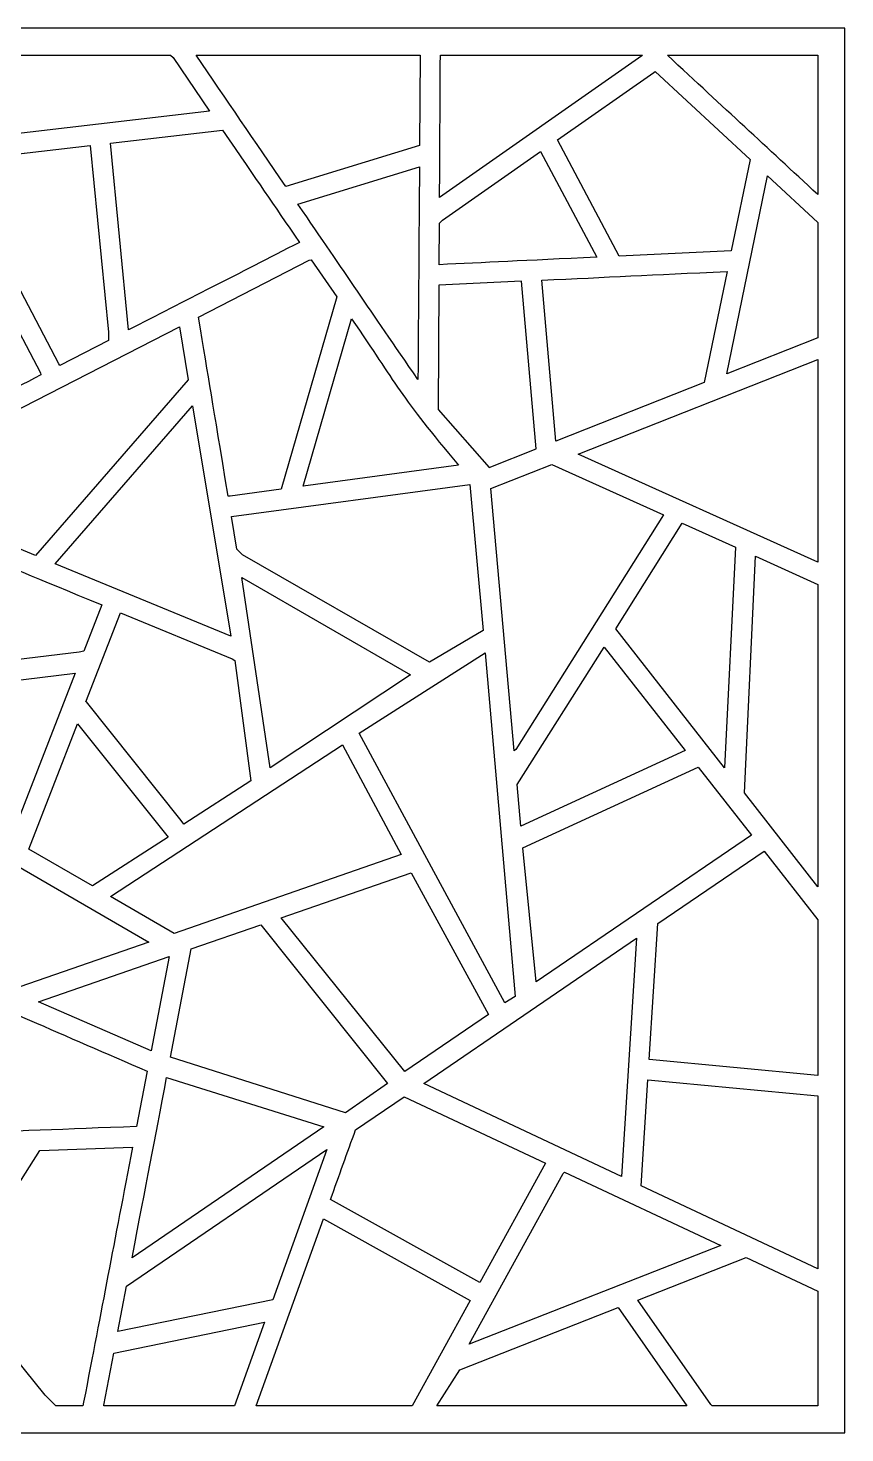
# Model space of a CAD drawing. Header units: centimetres. Extents: x 15 to 26.5, y 3.4 to 9.
# Drawn here: x 23.24 to 26.52, y 3.37 to 9 of the extents above; entities that cross this region are included whole.
import ezdxf

# ---------------------------------------------------------------- set-up
doc = ezdxf.new("R2010")
doc.units = ezdxf.units.CM
doc.header["$MEASUREMENT"] = 0
doc.layers.add('layer 1', color=7, linetype='Continuous')

msp = doc.modelspace()

# ---------------------------------------------------------------- linework, layer by layer
at = {"layer": 'layer 1', "color": 250}
for points, knots in [([(14.98934, 3.3671), (14.98934, 3.3671), (14.98934, 9.00077), (14.98934, 9.00077), (14.98934, 9.00077), (18.78218, 9.00077), (22.55751, 9.00077), (26.51524, 9.00077), (26.51524, 9.00077), (26.51524, 7.07866), (26.51524, 5.32036), (26.51524, 3.3671), (26.51524, 3.3671), (22.71781, 3.3671), (18.88124, 3.3671), (14.98934, 3.3671)], [0, 0, 0, 0, 0.2, 0.2, 0.2, 0.2, 0.4, 0.4, 0.4, 0.4, 0.6, 0.6, 0.6, 0.6, 1, 1, 1, 1]), ([(22.71653, 8.89191), (22.71653, 8.89191), (22.91056, 8.52009), (22.91056, 8.52009), (22.91056, 8.52009), (22.91056, 8.52009), (22.91056, 8.5492), (22.91056, 8.5492), (22.91056, 8.5492), (22.91056, 8.5492), (22.94902, 8.5492), (22.94902, 8.5492), (22.94902, 8.5492), (22.94902, 8.5492), (23.96703, 8.66757), (23.96703, 8.66757), (23.96703, 8.66757), (23.96703, 8.66757), (23.82011, 8.88231), (23.82011, 8.88231), (23.82011, 8.88231), (23.82011, 8.88231), (23.81051, 8.89191), (23.81051, 8.89191), (23.81051, 8.89191), (23.81051, 8.89191), (22.71653, 8.89191), (22.71653, 8.89191)], [0, 0, 0, 0, 0.125, 0.125, 0.125, 0.125, 0.25, 0.25, 0.25, 0.25, 0.375, 0.375, 0.375, 0.375, 0.5, 0.5, 0.5, 0.5, 0.625, 0.625, 0.625, 0.625, 0.75, 0.75, 0.75, 0.75, 1, 1, 1, 1]), ([(24.81094, 8.89191), (24.81094, 8.89191), (23.91247, 8.89191), (23.91247, 8.89191), (23.91247, 8.89191), (24.03596, 8.71143), (24.14517, 8.55181), (24.27285, 8.36521), (24.27285, 8.36521), (24.27285, 8.36521), (24.80914, 8.53022), (24.80914, 8.53022), (24.80914, 8.53022), (24.80914, 8.53022), (24.81094, 8.89191), (24.81094, 8.89191)], [0, 0, 0, 0, 0.2, 0.2, 0.2, 0.2, 0.4, 0.4, 0.4, 0.4, 0.6, 0.6, 0.6, 0.6, 1, 1, 1, 1]), ([(24.89256, 8.89191), (24.89108, 8.68076), (24.89069, 8.51553), (24.8893, 8.32169), (24.8893, 8.32169), (24.8893, 8.32169), (25.70087, 8.88987), (25.70087, 8.88987), (25.70087, 8.88987), (25.70087, 8.88987), (25.70291, 8.89191), (25.70291, 8.89191), (25.70291, 8.89191), (25.70291, 8.89191), (24.89256, 8.89191), (24.89256, 8.89191)], [0, 0, 0, 0, 0.2, 0.2, 0.2, 0.2, 0.4, 0.4, 0.4, 0.4, 0.6, 0.6, 0.6, 0.6, 1, 1, 1, 1]), ([(25.80322, 8.89191), (26.03321, 8.67895), (26.19922, 8.52524), (26.40637, 8.33343), (26.40637, 8.33343), (26.40637, 8.33343), (26.40637, 8.89191), (26.40637, 8.89191), (26.40637, 8.89191), (26.40637, 8.89191), (25.80322, 8.89191), (25.80322, 8.89191)], [0, 0, 0, 0, 0.25, 0.25, 0.25, 0.25, 0.5, 0.5, 0.5, 0.5, 1, 1, 1, 1]), ([(26.13525, 8.4732), (26.13525, 8.4732), (25.75399, 8.82622), (25.75399, 8.82622), (25.75399, 8.82622), (25.75399, 8.82622), (25.74817, 8.82331), (25.74817, 8.82331), (25.74817, 8.82331), (25.74817, 8.82331), (25.36182, 8.55283), (25.36182, 8.55283), (25.36182, 8.55283), (25.36182, 8.55283), (25.60971, 8.08621), (25.60971, 8.08621), (25.60971, 8.08621), (25.60971, 8.08621), (26.05961, 8.10754), (26.05961, 8.10754), (26.05961, 8.10754), (26.05961, 8.10754), (26.13525, 8.4732), (26.13525, 8.4732)], [0, 0, 0, 0, 0.1428571, 0.1428571, 0.1428571, 0.1428571, 0.2857143, 0.2857143, 0.2857143, 0.2857143, 0.4285714, 0.4285714, 0.4285714, 0.4285714, 0.5714286, 0.5714286, 0.5714286, 0.5714286, 0.7142857, 0.7142857, 0.7142857, 0.7142857, 1, 1, 1, 1]), ([(23.64193, 7.79009), (23.86697, 7.9055), (24.07961, 8.01455), (24.32703, 8.14143), (24.32703, 8.14143), (24.21708, 8.30213), (24.16428, 8.37929), (24.01913, 8.59143), (24.01913, 8.59143), (24.01913, 8.59143), (23.56944, 8.53914), (23.56944, 8.53914), (23.56944, 8.53914), (23.56944, 8.53914), (23.64193, 7.79009), (23.64193, 7.79009)], [0, 0, 0, 0, 0.2, 0.2, 0.2, 0.2, 0.4, 0.4, 0.4, 0.4, 0.6, 0.6, 0.6, 0.6, 1, 1, 1, 1]), ([(23.36544, 7.6483), (23.36544, 7.6483), (23.56076, 7.74847), (23.56076, 7.74847), (23.56076, 7.74847), (23.56076, 7.74847), (23.56076, 7.78119), (23.56076, 7.78119), (23.56076, 7.78119), (23.56076, 7.78119), (23.48832, 8.52971), (23.48832, 8.52971), (23.48832, 8.52971), (23.48832, 8.52971), (22.95873, 8.46813), (22.95873, 8.46813), (22.95873, 8.46813), (22.95873, 8.46813), (22.94005, 8.46346), (22.94005, 8.46346), (22.94005, 8.46346), (22.94005, 8.46346), (23.19009, 7.9834), (23.19009, 7.9834), (23.19009, 7.9834), (23.19009, 7.9834), (23.1948, 7.98458), (23.1948, 7.98458), (23.1948, 7.98458), (23.1948, 7.98458), (23.1948, 7.97435), (23.1948, 7.97435), (23.1948, 7.97435), (23.1948, 7.97435), (23.36169, 7.65392), (23.36169, 7.65392), (23.36169, 7.65392), (23.36169, 7.65392), (23.36544, 7.6483), (23.36544, 7.6483)], [0, 0, 0, 0, 0.0909091, 0.0909091, 0.0909091, 0.0909091, 0.1818182, 0.1818182, 0.1818182, 0.1818182, 0.2727273, 0.2727273, 0.2727273, 0.2727273, 0.3636364, 0.3636364, 0.3636364, 0.3636364, 0.4545455, 0.4545455, 0.4545455, 0.4545455, 0.5454545, 0.5454545, 0.5454545, 0.5454545, 0.6363636, 0.6363636, 0.6363636, 0.6363636, 0.7272727, 0.7272727, 0.7272727, 0.7272727, 0.8181818, 0.8181818, 0.8181818, 0.8181818, 1, 1, 1, 1]), ([(25.29443, 8.50565), (25.29443, 8.50565), (24.90055, 8.22989), (24.90055, 8.22989), (24.90055, 8.22989), (24.90055, 8.22989), (24.88856, 8.2179), (24.88856, 8.2179), (24.88856, 8.2179), (24.88856, 8.2179), (24.88738, 8.05196), (24.88738, 8.05196), (24.88738, 8.05196), (25.06895, 8.06057), (25.22963, 8.06819), (25.51953, 8.08193), (25.51953, 8.08193), (25.51953, 8.08193), (25.29443, 8.50565), (25.29443, 8.50565)], [0, 0, 0, 0, 0.1666667, 0.1666667, 0.1666667, 0.1666667, 0.3333333, 0.3333333, 0.3333333, 0.3333333, 0.5, 0.5, 0.5, 0.5, 0.6666667, 0.6666667, 0.6666667, 0.6666667, 1, 1, 1, 1]), ([(24.80853, 8.44461), (24.80853, 8.44461), (24.32113, 8.29464), (24.32113, 8.29464), (24.32113, 8.29464), (24.51455, 8.01194), (24.60479, 7.88006), (24.80243, 7.59119), (24.80243, 7.59119), (24.80448, 7.87695), (24.80651, 8.16132), (24.80853, 8.44461)], [0, 0, 0, 0, 0.25, 0.25, 0.25, 0.25, 0.5, 0.5, 0.5, 0.5, 1, 1, 1, 1]), ([(26.40637, 8.22095), (26.40637, 8.22095), (26.20522, 8.40841), (26.20522, 8.40841), (26.20522, 8.40841), (26.20522, 8.40841), (26.04107, 7.61486), (26.04107, 7.61486), (26.04107, 7.61486), (26.04107, 7.61486), (26.40637, 7.75886), (26.40637, 7.75886), (26.40637, 7.75886), (26.40637, 7.75886), (26.40637, 8.22095), (26.40637, 8.22095)], [0, 0, 0, 0, 0.2, 0.2, 0.2, 0.2, 0.4, 0.4, 0.4, 0.4, 0.6, 0.6, 0.6, 0.6, 1, 1, 1, 1]), ([(24.36626, 8.06979), (24.36626, 8.06979), (23.92224, 7.84208), (23.92224, 7.84208), (23.92224, 7.84208), (23.96566, 7.58022), (23.97698, 7.51192), (24.04135, 7.12377), (24.04135, 7.12377), (24.04135, 7.12377), (24.04897, 7.12377), (24.04897, 7.12377), (24.04897, 7.12377), (24.04897, 7.12377), (24.25429, 7.1515), (24.25429, 7.1515), (24.25429, 7.1515), (24.25429, 7.1515), (24.47673, 7.92264), (24.47673, 7.92264), (24.47673, 7.92264), (24.47673, 7.92264), (24.37461, 8.07188), (24.37461, 8.07188), (24.37461, 8.07188), (24.37461, 8.07188), (24.36626, 8.06979), (24.36626, 8.06979)], [0, 0, 0, 0, 0.125, 0.125, 0.125, 0.125, 0.25, 0.25, 0.25, 0.25, 0.375, 0.375, 0.375, 0.375, 0.5, 0.5, 0.5, 0.5, 0.625, 0.625, 0.625, 0.625, 0.75, 0.75, 0.75, 0.75, 1, 1, 1, 1]), ([(25.95029, 7.57907), (25.95029, 7.57907), (26.04253, 8.02499), (26.04253, 8.02499), (26.04253, 8.02499), (25.73617, 8.01046), (25.56608, 8.0024), (25.29909, 7.98974), (25.29909, 7.98974), (25.29909, 7.98974), (25.35586, 7.34474), (25.35586, 7.34474), (25.35586, 7.34474), (25.35586, 7.34474), (25.95029, 7.57907), (25.95029, 7.57907)], [0, 0, 0, 0, 0.2, 0.2, 0.2, 0.2, 0.4, 0.4, 0.4, 0.4, 0.6, 0.6, 0.6, 0.6, 1, 1, 1, 1]), ([(25.21747, 7.98587), (25.21747, 7.98587), (25.27665, 7.31351), (25.27665, 7.31351), (25.27665, 7.31351), (25.27665, 7.31351), (25.08802, 7.23915), (25.08802, 7.23915), (25.08802, 7.23915), (25.08802, 7.23915), (24.88322, 7.47104), (24.88322, 7.47104), (24.88322, 7.47104), (24.88322, 7.47104), (24.88679, 7.97019), (24.88679, 7.97019), (24.88679, 7.97019), (24.88679, 7.97019), (25.21747, 7.98587), (25.21747, 7.98587)], [0, 0, 0, 0, 0.1666667, 0.1666667, 0.1666667, 0.1666667, 0.3333333, 0.3333333, 0.3333333, 0.3333333, 0.5, 0.5, 0.5, 0.5, 0.6666667, 0.6666667, 0.6666667, 0.6666667, 1, 1, 1, 1]), ([(22.48601, 7.19731), (22.80382, 7.36029), (23.02025, 7.47128), (23.29026, 7.60975), (23.29026, 7.60975), (23.29026, 7.60975), (23.28806, 7.61853), (23.28806, 7.61853), (23.28806, 7.61853), (23.28806, 7.61853), (23.14612, 7.89106), (23.14612, 7.89106), (23.14612, 7.89106), (23.14612, 7.89106), (22.09923, 7.84281), (22.09923, 7.84281), (22.09923, 7.84281), (22.09923, 7.84281), (21.87098, 7.662), (21.87098, 7.662), (21.87098, 7.662), (21.87098, 7.662), (22.48601, 7.19731), (22.48601, 7.19731)], [0, 0, 0, 0, 0.1428571, 0.1428571, 0.1428571, 0.1428571, 0.2857143, 0.2857143, 0.2857143, 0.2857143, 0.4285714, 0.4285714, 0.4285714, 0.4285714, 0.5714286, 0.5714286, 0.5714286, 0.5714286, 0.7142857, 0.7142857, 0.7142857, 0.7142857, 1, 1, 1, 1]), ([(24.5365, 7.83527), (24.5365, 7.83527), (24.34271, 7.16345), (24.34271, 7.16345), (24.34271, 7.16345), (24.34271, 7.16345), (24.96591, 7.24763), (24.96591, 7.24763), (24.96591, 7.24763), (24.7335, 7.52116), (24.7147, 7.57483), (24.5365, 7.83527)], [0, 0, 0, 0, 0.25, 0.25, 0.25, 0.25, 0.5, 0.5, 0.5, 0.5, 1, 1, 1, 1]), ([(23.84596, 7.80297), (23.84596, 7.80297), (23.05999, 7.39991), (23.05999, 7.39991), (23.05999, 7.39991), (23.05999, 7.39991), (22.93332, 7.02735), (22.93332, 7.02735), (22.93332, 7.02735), (22.93332, 7.02735), (22.94568, 7.01911), (22.94568, 7.01911), (22.94568, 7.01911), (22.94568, 7.01911), (23.26842, 6.88581), (23.26842, 6.88581), (23.26842, 6.88581), (23.26842, 6.88581), (23.88123, 7.59027), (23.88123, 7.59027), (23.88123, 7.59027), (23.88123, 7.59027), (23.84596, 7.80297), (23.84596, 7.80297)], [0, 0, 0, 0, 0.1428571, 0.1428571, 0.1428571, 0.1428571, 0.2857143, 0.2857143, 0.2857143, 0.2857143, 0.4285714, 0.4285714, 0.4285714, 0.4285714, 0.5714286, 0.5714286, 0.5714286, 0.5714286, 0.7142857, 0.7142857, 0.7142857, 0.7142857, 1, 1, 1, 1]), ([(26.40637, 7.6711), (26.40637, 7.6711), (25.44577, 7.29242), (25.44577, 7.29242), (25.44577, 7.29242), (25.44577, 7.29242), (26.40637, 6.85965), (26.40637, 6.85965), (26.40637, 6.85965), (26.40637, 6.85965), (26.40637, 7.6711), (26.40637, 7.6711)], [0, 0, 0, 0, 0.25, 0.25, 0.25, 0.25, 0.5, 0.5, 0.5, 0.5, 1, 1, 1, 1]), ([(24.05169, 6.56228), (24.05169, 6.56228), (23.89856, 7.48579), (23.89856, 7.48579), (23.89856, 7.48579), (23.89856, 7.48579), (23.34803, 6.85292), (23.34803, 6.85292), (23.34803, 6.85292), (23.34803, 6.85292), (24.05169, 6.56228), (24.05169, 6.56228)], [0, 0, 0, 0, 0.25, 0.25, 0.25, 0.25, 0.5, 0.5, 0.5, 0.5, 1, 1, 1, 1]), ([(25.33976, 7.25062), (25.33976, 7.25062), (25.09554, 7.15435), (25.09554, 7.15435), (25.09554, 7.15435), (25.09554, 7.15435), (25.18878, 6.10209), (25.18878, 6.10209), (25.18878, 6.10209), (25.18878, 6.10209), (25.19497, 6.10828), (25.19497, 6.10828), (25.19497, 6.10828), (25.19497, 6.10828), (25.78746, 7.04893), (25.78746, 7.04893), (25.78746, 7.04893), (25.78746, 7.04893), (25.33976, 7.25062), (25.33976, 7.25062)], [0, 0, 0, 0, 0.1666667, 0.1666667, 0.1666667, 0.1666667, 0.3333333, 0.3333333, 0.3333333, 0.3333333, 0.5, 0.5, 0.5, 0.5, 0.6666667, 0.6666667, 0.6666667, 0.6666667, 1, 1, 1, 1]), ([(25.0102, 7.17093), (25.0102, 7.17093), (24.05496, 7.04168), (24.05496, 7.04168), (24.05496, 7.04168), (24.05496, 7.04168), (24.07668, 6.9107), (24.07668, 6.9107), (24.07668, 6.9107), (24.07668, 6.9107), (24.09879, 6.88859), (24.09879, 6.88859), (24.09879, 6.88859), (24.09879, 6.88859), (24.84914, 6.45855), (24.84914, 6.45855), (24.84914, 6.45855), (24.84914, 6.45855), (25.06412, 6.58439), (25.06412, 6.58439), (25.06412, 6.58439), (25.06412, 6.58439), (25.0102, 7.17093), (25.0102, 7.17093)], [0, 0, 0, 0, 0.1428571, 0.1428571, 0.1428571, 0.1428571, 0.2857143, 0.2857143, 0.2857143, 0.2857143, 0.4285714, 0.4285714, 0.4285714, 0.4285714, 0.5714286, 0.5714286, 0.5714286, 0.5714286, 0.7142857, 0.7142857, 0.7142857, 0.7142857, 1, 1, 1, 1]), ([(26.07692, 6.91852), (26.07692, 6.91852), (25.86262, 7.01507), (25.86262, 7.01507), (25.86262, 7.01507), (25.86262, 7.01507), (25.59587, 6.59157), (25.59587, 6.59157), (25.59587, 6.59157), (25.59587, 6.59157), (26.0327, 6.03419), (26.0327, 6.03419), (26.0327, 6.03419), (26.0327, 6.03419), (26.07692, 6.91852), (26.07692, 6.91852)], [0, 0, 0, 0, 0.2, 0.2, 0.2, 0.2, 0.4, 0.4, 0.4, 0.4, 0.6, 0.6, 0.6, 0.6, 1, 1, 1, 1]), ([(22.90567, 6.94601), (22.90567, 6.94601), (22.72364, 6.41065), (22.72364, 6.41065), (22.72364, 6.41065), (22.72364, 6.41065), (23.4441, 6.49798), (23.4441, 6.49798), (23.4441, 6.49798), (23.4441, 6.49798), (23.46262, 6.50261), (23.46262, 6.50261), (23.46262, 6.50261), (23.46262, 6.50261), (23.5346, 6.68753), (23.5346, 6.68753), (23.5346, 6.68753), (23.25549, 6.80281), (23.17545, 6.83587), (22.91357, 6.94404), (22.91357, 6.94404), (22.91357, 6.94404), (22.90567, 6.94601), (22.90567, 6.94601)], [0, 0, 0, 0, 0.1428571, 0.1428571, 0.1428571, 0.1428571, 0.2857143, 0.2857143, 0.2857143, 0.2857143, 0.4285714, 0.4285714, 0.4285714, 0.4285714, 0.5714286, 0.5714286, 0.5714286, 0.5714286, 0.7142857, 0.7142857, 0.7142857, 0.7142857, 1, 1, 1, 1]), ([(26.40637, 6.7701), (26.40637, 6.7701), (26.15687, 6.88251), (26.15687, 6.88251), (26.15687, 6.88251), (26.15687, 6.88251), (26.11204, 5.93332), (26.11204, 5.93332), (26.11204, 5.93332), (26.11204, 5.93332), (26.40637, 5.55748), (26.40637, 5.55748), (26.40637, 5.55748), (26.40637, 5.55748), (26.40637, 6.7701), (26.40637, 6.7701)], [0, 0, 0, 0, 0.2, 0.2, 0.2, 0.2, 0.4, 0.4, 0.4, 0.4, 0.6, 0.6, 0.6, 0.6, 1, 1, 1, 1]), ([(24.21045, 6.03401), (24.21045, 6.03401), (24.77308, 6.40692), (24.77308, 6.40692), (24.77308, 6.40692), (24.77308, 6.40692), (24.0955, 6.79718), (24.0955, 6.79718), (24.0955, 6.79718), (24.0955, 6.79718), (24.21045, 6.03401), (24.21045, 6.03401)], [0, 0, 0, 0, 0.25, 0.25, 0.25, 0.25, 0.5, 0.5, 0.5, 0.5, 1, 1, 1, 1]), ([(24.13246, 5.98168), (24.13246, 5.98168), (24.06789, 6.4646), (24.06789, 6.4646), (24.06789, 6.4646), (24.06789, 6.4646), (24.05742, 6.47158), (24.05742, 6.47158), (24.05742, 6.47158), (24.05742, 6.47158), (23.61008, 6.65635), (23.61008, 6.65635), (23.61008, 6.65635), (23.61008, 6.65635), (23.4708, 6.29852), (23.4708, 6.29852), (23.4708, 6.29852), (23.4708, 6.29852), (23.47338, 6.29852), (23.47338, 6.29852), (23.47338, 6.29852), (23.47338, 6.29852), (23.85327, 5.82325), (23.85327, 5.82325), (23.85327, 5.82325), (23.85327, 5.82325), (23.86291, 5.80788), (23.86291, 5.80788), (23.86291, 5.80788), (23.86291, 5.80788), (24.13246, 5.98168), (24.13246, 5.98168)], [0, 0, 0, 0, 0.1111111, 0.1111111, 0.1111111, 0.1111111, 0.2222222, 0.2222222, 0.2222222, 0.2222222, 0.3333333, 0.3333333, 0.3333333, 0.3333333, 0.4444444, 0.4444444, 0.4444444, 0.4444444, 0.5555556, 0.5555556, 0.5555556, 0.5555556, 0.6666667, 0.6666667, 0.6666667, 0.6666667, 0.7777778, 0.7777778, 0.7777778, 0.7777778, 1, 1, 1, 1]), ([(25.19242, 5.11714), (25.19242, 5.11714), (25.07193, 6.49568), (25.07193, 6.49568), (25.07193, 6.49568), (25.07193, 6.49568), (24.56723, 6.17267), (24.56723, 6.17267), (24.56723, 6.17267), (24.56723, 6.17267), (24.85679, 5.6354), (24.85679, 5.6354), (24.85679, 5.6354), (24.85679, 5.6354), (24.8566, 5.63536), (24.8566, 5.63536), (24.8566, 5.63536), (24.8566, 5.63536), (25.15165, 5.09145), (25.15165, 5.09145), (25.15165, 5.09145), (25.15165, 5.09145), (25.19242, 5.11714), (25.19242, 5.11714)], [0, 0, 0, 0, 0.1428571, 0.1428571, 0.1428571, 0.1428571, 0.2857143, 0.2857143, 0.2857143, 0.2857143, 0.4285714, 0.4285714, 0.4285714, 0.4285714, 0.5714286, 0.5714286, 0.5714286, 0.5714286, 0.7142857, 0.7142857, 0.7142857, 0.7142857, 1, 1, 1, 1]), ([(25.54965, 6.51818), (25.54965, 6.51818), (25.20087, 5.96803), (25.20087, 5.96803), (25.20087, 5.96803), (25.20087, 5.96803), (25.21554, 5.80002), (25.21554, 5.80002), (25.21554, 5.80002), (25.21554, 5.80002), (25.87482, 6.10329), (25.87482, 6.10329), (25.87482, 6.10329), (25.87482, 6.10329), (25.54965, 6.51818), (25.54965, 6.51818)], [0, 0, 0, 0, 0.2, 0.2, 0.2, 0.2, 0.4, 0.4, 0.4, 0.4, 0.6, 0.6, 0.6, 0.6, 1, 1, 1, 1]), ([(22.69448, 6.32487), (22.69448, 6.32487), (22.61133, 6.08032), (22.61133, 6.08032), (22.61133, 6.08032), (22.61133, 6.08032), (22.62638, 6.06527), (22.62638, 6.06527), (22.62638, 6.06527), (22.62638, 6.06527), (23.16973, 5.75012), (23.16973, 5.75012), (23.16973, 5.75012), (23.16973, 5.75012), (23.42805, 6.41379), (23.42805, 6.41379), (23.42805, 6.41379), (23.42805, 6.41379), (22.69448, 6.32487), (22.69448, 6.32487)], [0, 0, 0, 0, 0.1666667, 0.1666667, 0.1666667, 0.1666667, 0.3333333, 0.3333333, 0.3333333, 0.3333333, 0.5, 0.5, 0.5, 0.5, 0.6666667, 0.6666667, 0.6666667, 0.6666667, 1, 1, 1, 1]), ([(23.43678, 6.21112), (23.43678, 6.21112), (23.24121, 5.70866), (23.24121, 5.70866), (23.24121, 5.70866), (23.24121, 5.70866), (23.49678, 5.56044), (23.49678, 5.56044), (23.49678, 5.56044), (23.49678, 5.56044), (23.80039, 5.75606), (23.80039, 5.75606), (23.80039, 5.75606), (23.80039, 5.75606), (23.43678, 6.21112), (23.43678, 6.21112)], [0, 0, 0, 0, 0.2, 0.2, 0.2, 0.2, 0.4, 0.4, 0.4, 0.4, 0.6, 0.6, 0.6, 0.6, 1, 1, 1, 1]), ([(24.49969, 6.12658), (24.49969, 6.12658), (23.56986, 5.51805), (23.56986, 5.51805), (23.56986, 5.51805), (23.56986, 5.51805), (23.82446, 5.37038), (23.82446, 5.37038), (23.82446, 5.37038), (23.82446, 5.37038), (24.73515, 5.68623), (24.73515, 5.68623), (24.73515, 5.68623), (24.73515, 5.68623), (24.49969, 6.12658), (24.49969, 6.12658)], [0, 0, 0, 0, 0.2, 0.2, 0.2, 0.2, 0.4, 0.4, 0.4, 0.4, 0.6, 0.6, 0.6, 0.6, 1, 1, 1, 1]), ([(26.14038, 5.76445), (26.14038, 5.76445), (25.92659, 6.03723), (25.92659, 6.03723), (25.92659, 6.03723), (25.92659, 6.03723), (25.22319, 5.71367), (25.22319, 5.71367), (25.22319, 5.71367), (25.22319, 5.71367), (25.27708, 5.17565), (25.27708, 5.17565), (25.27708, 5.17565), (25.27708, 5.17565), (26.14038, 5.76445), (26.14038, 5.76445)], [0, 0, 0, 0, 0.2, 0.2, 0.2, 0.2, 0.4, 0.4, 0.4, 0.4, 0.6, 0.6, 0.6, 0.6, 1, 1, 1, 1]), ([(23.17053, 5.14357), (23.17053, 5.14357), (23.72263, 5.33506), (23.72263, 5.33506), (23.72263, 5.33506), (23.72263, 5.33506), (22.98965, 5.76019), (22.98965, 5.76019), (22.98965, 5.76019), (22.98965, 5.76019), (22.62584, 5.38039), (22.62584, 5.38039), (22.62584, 5.38039), (22.80393, 5.30296), (22.96923, 5.23109), (23.17053, 5.14357)], [0, 0, 0, 0, 0.2, 0.2, 0.2, 0.2, 0.4, 0.4, 0.4, 0.4, 0.6, 0.6, 0.6, 0.6, 1, 1, 1, 1]), ([(26.40637, 5.42505), (26.40637, 5.42505), (26.19073, 5.70019), (26.19073, 5.70019), (26.19073, 5.70019), (26.19073, 5.70019), (25.76508, 5.40977), (25.76508, 5.40977), (25.76508, 5.40977), (25.76508, 5.40977), (25.73024, 4.86395), (25.73024, 4.86395), (25.73024, 4.86395), (25.73024, 4.86395), (26.40637, 4.80024), (26.40637, 4.80024), (26.40637, 4.80024), (26.40637, 4.80024), (26.40637, 5.42505), (26.40637, 5.42505)], [0, 0, 0, 0, 0.1666667, 0.1666667, 0.1666667, 0.1666667, 0.3333333, 0.3333333, 0.3333333, 0.3333333, 0.5, 0.5, 0.5, 0.5, 0.6666667, 0.6666667, 0.6666667, 0.6666667, 1, 1, 1, 1]), ([(24.75052, 4.81639), (24.75052, 4.81639), (25.08548, 5.04451), (25.08548, 5.04451), (25.08548, 5.04451), (25.08548, 5.04451), (24.77526, 5.61373), (24.77526, 5.61373), (24.77526, 5.61373), (24.77526, 5.61373), (24.25373, 5.43284), (24.25373, 5.43284), (24.25373, 5.43284), (24.25373, 5.43284), (24.75052, 4.81639), (24.75052, 4.81639)], [0, 0, 0, 0, 0.2, 0.2, 0.2, 0.2, 0.4, 0.4, 0.4, 0.4, 0.6, 0.6, 0.6, 0.6, 1, 1, 1, 1]), ([(24.51148, 4.65068), (24.51148, 4.65068), (24.67981, 4.7681), (24.67981, 4.7681), (24.67981, 4.7681), (24.67981, 4.7681), (24.17188, 5.40445), (24.17188, 5.40445), (24.17188, 5.40445), (24.17188, 5.40445), (23.89331, 5.30784), (23.89331, 5.30784), (23.89331, 5.30784), (23.89331, 5.30784), (23.81005, 4.87373), (23.81005, 4.87373), (23.81005, 4.87373), (23.81005, 4.87373), (24.51148, 4.65068), (24.51148, 4.65068)], [0, 0, 0, 0, 0.1666667, 0.1666667, 0.1666667, 0.1666667, 0.3333333, 0.3333333, 0.3333333, 0.3333333, 0.5, 0.5, 0.5, 0.5, 0.6666667, 0.6666667, 0.6666667, 0.6666667, 1, 1, 1, 1]), ([(25.67954, 5.35141), (25.67954, 5.35141), (24.82561, 4.76878), (24.82561, 4.76878), (24.82561, 4.76878), (24.82561, 4.76878), (25.61855, 4.39582), (25.61855, 4.39582), (25.61855, 4.39582), (25.61855, 4.39582), (25.67954, 5.35141), (25.67954, 5.35141)], [0, 0, 0, 0, 0.25, 0.25, 0.25, 0.25, 0.5, 0.5, 0.5, 0.5, 1, 1, 1, 1]), ([(23.80425, 5.27695), (23.80425, 5.27695), (23.2811, 5.0955), (23.2811, 5.0955), (23.2811, 5.0955), (23.2811, 5.0955), (23.73186, 4.89951), (23.73186, 4.89951), (23.73186, 4.89951), (23.73186, 4.89951), (23.80425, 5.27695), (23.80425, 5.27695)], [0, 0, 0, 0, 0.25, 0.25, 0.25, 0.25, 0.5, 0.5, 0.5, 0.5, 1, 1, 1, 1]), ([(22.78377, 5.2227), (22.78377, 5.2227), (22.90706, 4.56644), (22.90706, 4.56644), (22.90706, 4.56644), (23.18429, 4.57705), (23.38761, 4.58483), (23.67361, 4.59578), (23.67361, 4.59578), (23.67361, 4.59578), (23.71618, 4.81776), (23.71618, 4.81776), (23.71618, 4.81776), (23.38179, 4.96287), (23.10388, 5.08352), (22.78377, 5.2227)], [0, 0, 0, 0, 0.2, 0.2, 0.2, 0.2, 0.4, 0.4, 0.4, 0.4, 0.6, 0.6, 0.6, 0.6, 1, 1, 1, 1]), ([(23.65581, 4.06947), (23.65581, 4.06947), (24.4245, 4.59394), (24.4245, 4.59394), (24.4245, 4.59394), (24.4245, 4.59394), (23.79457, 4.79299), (23.79457, 4.79299), (23.79457, 4.79299), (23.74445, 4.53166), (23.71423, 4.37409), (23.65581, 4.06947)], [0, 0, 0, 0, 0.25, 0.25, 0.25, 0.25, 0.5, 0.5, 0.5, 0.5, 1, 1, 1, 1]), ([(26.40637, 4.71823), (26.40637, 4.71823), (25.72504, 4.78243), (25.72504, 4.78243), (25.72504, 4.78243), (25.72504, 4.78243), (25.69798, 4.35846), (25.69798, 4.35846), (25.69798, 4.35846), (25.69798, 4.35846), (26.40637, 4.02527), (26.40637, 4.02527), (26.40637, 4.02527), (26.40637, 4.02527), (26.40637, 4.71823), (26.40637, 4.71823)], [0, 0, 0, 0, 0.2, 0.2, 0.2, 0.2, 0.4, 0.4, 0.4, 0.4, 0.6, 0.6, 0.6, 0.6, 1, 1, 1, 1]), ([(24.74733, 4.71537), (24.74733, 4.71537), (24.55227, 4.58228), (24.55227, 4.58228), (24.55227, 4.58228), (24.51984, 4.49219), (24.48603, 4.39828), (24.45183, 4.30328), (24.45183, 4.30328), (24.45183, 4.30328), (25.05114, 3.96964), (25.05114, 3.96964), (25.05114, 3.96964), (25.05114, 3.96964), (25.31418, 4.44875), (25.31418, 4.44875), (25.31418, 4.44875), (25.31418, 4.44875), (24.74733, 4.71537), (24.74733, 4.71537)], [0, 0, 0, 0, 0.1666667, 0.1666667, 0.1666667, 0.1666667, 0.3333333, 0.3333333, 0.3333333, 0.3333333, 0.5, 0.5, 0.5, 0.5, 0.6666667, 0.6666667, 0.6666667, 0.6666667, 1, 1, 1, 1]), ([(23.458, 3.47597), (23.458, 3.47597), (23.46167, 3.49067), (23.46167, 3.49067), (23.46167, 3.49067), (23.53508, 3.87345), (23.58279, 4.12223), (23.65783, 4.51347), (23.65783, 4.51347), (23.65783, 4.51347), (23.28599, 4.49924), (23.28599, 4.49924), (23.28599, 4.49924), (23.28599, 4.49924), (22.94563, 3.96492), (22.94563, 3.96492), (22.94563, 3.96492), (22.94563, 3.96492), (23.30664, 3.51885), (23.30664, 3.51885), (23.30664, 3.51885), (23.30664, 3.51885), (23.34952, 3.47597), (23.34952, 3.47597), (23.34952, 3.47597), (23.34952, 3.47597), (23.458, 3.47597), (23.458, 3.47597)], [0, 0, 0, 0, 0.125, 0.125, 0.125, 0.125, 0.25, 0.25, 0.25, 0.25, 0.375, 0.375, 0.375, 0.375, 0.5, 0.5, 0.5, 0.5, 0.625, 0.625, 0.625, 0.625, 0.75, 0.75, 0.75, 0.75, 1, 1, 1, 1]), ([(23.59904, 3.77347), (23.59904, 3.77347), (24.22007, 3.90054), (24.22007, 3.90054), (24.22007, 3.90054), (24.22007, 3.90054), (24.43724, 4.50379), (24.43724, 4.50379), (24.43724, 4.50379), (24.43724, 4.50379), (23.634, 3.95575), (23.634, 3.95575), (23.634, 3.95575), (23.634, 3.95575), (23.59904, 3.77347), (23.59904, 3.77347)], [0, 0, 0, 0, 0.2, 0.2, 0.2, 0.2, 0.4, 0.4, 0.4, 0.4, 0.6, 0.6, 0.6, 0.6, 1, 1, 1, 1]), ([(25.39053, 4.41284), (25.39053, 4.41284), (25.38508, 4.40739), (25.38508, 4.40739), (25.38508, 4.40739), (25.38508, 4.40739), (25.00866, 3.72298), (25.00866, 3.72298), (25.00866, 3.72298), (25.00866, 3.72298), (26.0169, 4.11823), (26.0169, 4.11823), (26.0169, 4.11823), (26.0169, 4.11823), (25.39053, 4.41284), (25.39053, 4.41284)], [0, 0, 0, 0, 0.2, 0.2, 0.2, 0.2, 0.4, 0.4, 0.4, 0.4, 0.6, 0.6, 0.6, 0.6, 1, 1, 1, 1]), ([(24.77962, 3.47597), (24.77962, 3.47597), (25.01179, 3.8981), (25.01179, 3.8981), (25.01179, 3.8981), (25.01179, 3.8981), (24.42381, 4.22543), (24.42381, 4.22543), (24.42381, 4.22543), (24.42381, 4.22543), (24.154, 3.47597), (24.154, 3.47597), (24.154, 3.47597), (24.154, 3.47597), (24.77962, 3.47597), (24.77962, 3.47597)], [0, 0, 0, 0, 0.2, 0.2, 0.2, 0.2, 0.4, 0.4, 0.4, 0.4, 0.6, 0.6, 0.6, 0.6, 1, 1, 1, 1]), ([(26.40637, 3.93486), (26.40637, 3.93486), (26.1186, 4.0704), (26.1186, 4.0704), (26.1186, 4.0704), (26.1186, 4.0704), (25.68413, 3.90008), (25.68413, 3.90008), (25.68413, 3.90008), (25.68413, 3.90008), (25.97755, 3.48091), (25.97755, 3.48091), (25.97755, 3.48091), (25.97755, 3.48091), (25.9825, 3.47597), (25.9825, 3.47597), (25.9825, 3.47597), (25.9825, 3.47597), (26.40637, 3.47597), (26.40637, 3.47597), (26.40637, 3.47597), (26.40637, 3.47597), (26.40637, 3.93486), (26.40637, 3.93486)], [0, 0, 0, 0, 0.1428571, 0.1428571, 0.1428571, 0.1428571, 0.2857143, 0.2857143, 0.2857143, 0.2857143, 0.4285714, 0.4285714, 0.4285714, 0.4285714, 0.5714286, 0.5714286, 0.5714286, 0.5714286, 0.7142857, 0.7142857, 0.7142857, 0.7142857, 1, 1, 1, 1]), ([(25.88135, 3.47597), (25.88135, 3.47597), (25.60593, 3.86942), (25.60593, 3.86942), (25.60593, 3.86942), (25.60593, 3.86942), (24.97098, 3.62051), (24.97098, 3.62051), (24.97098, 3.62051), (24.97098, 3.62051), (24.87822, 3.47597), (24.87822, 3.47597), (24.87822, 3.47597), (24.87822, 3.47597), (25.88135, 3.47597), (25.88135, 3.47597)], [0, 0, 0, 0, 0.2, 0.2, 0.2, 0.2, 0.4, 0.4, 0.4, 0.4, 0.6, 0.6, 0.6, 0.6, 1, 1, 1, 1]), ([(24.18767, 3.81053), (24.18767, 3.81053), (23.58241, 3.68673), (23.58241, 3.68673), (23.58241, 3.68673), (23.58241, 3.68673), (23.54238, 3.47799), (23.54238, 3.47799), (23.54238, 3.47799), (23.54238, 3.47799), (23.54238, 3.47597), (23.54238, 3.47597), (23.54238, 3.47597), (23.54238, 3.47597), (24.06722, 3.47597), (24.06722, 3.47597), (24.06722, 3.47597), (24.06722, 3.47597), (24.18767, 3.81053), (24.18767, 3.81053)], [0, 0, 0, 0, 0.1666667, 0.1666667, 0.1666667, 0.1666667, 0.3333333, 0.3333333, 0.3333333, 0.3333333, 0.5, 0.5, 0.5, 0.5, 0.6666667, 0.6666667, 0.6666667, 0.6666667, 1, 1, 1, 1])]:
    msp.add_open_spline(points, degree=3, knots=knots, dxfattribs=at)

doc.saveas('drawing.dxf')
